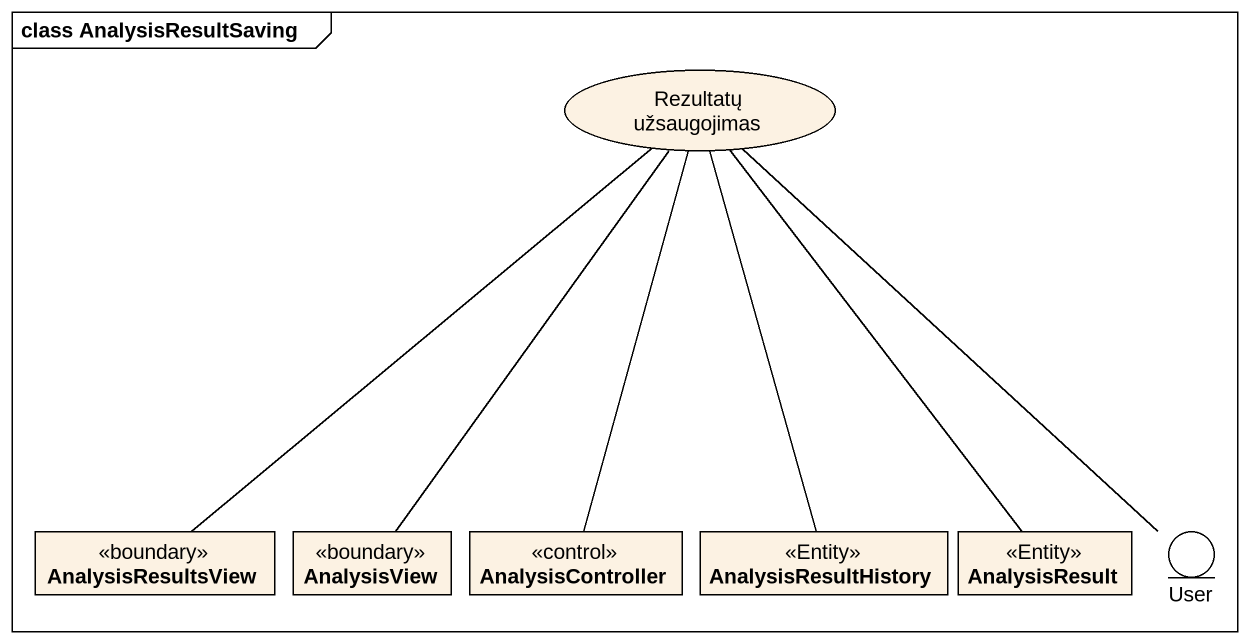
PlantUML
@startuml
mainframe class AnalysisResultSaving
allowmixing
hide circle
hide empty members
usecase "Rezultatų užsaugojimas" as Rezultatų_užsaugojimas
class AnalysisResultsView <<boundary>>
class AnalysisView <<boundary>>
class AnalysisController <<control>>
class AnalysisResultHistory <<Entity>>
class AnalysisResult <<Entity>>
entity User
Rezultatų_užsaugojimas -- AnalysisResultsView
Rezultatų_užsaugojimas -- AnalysisView
Rezultatų_užsaugojimas -- AnalysisController
Rezultatų_užsaugojimas -- AnalysisResultHistory
Rezultatų_užsaugojimas -- AnalysisResult
Rezultatų_užsaugojimas -- User
@enduml
